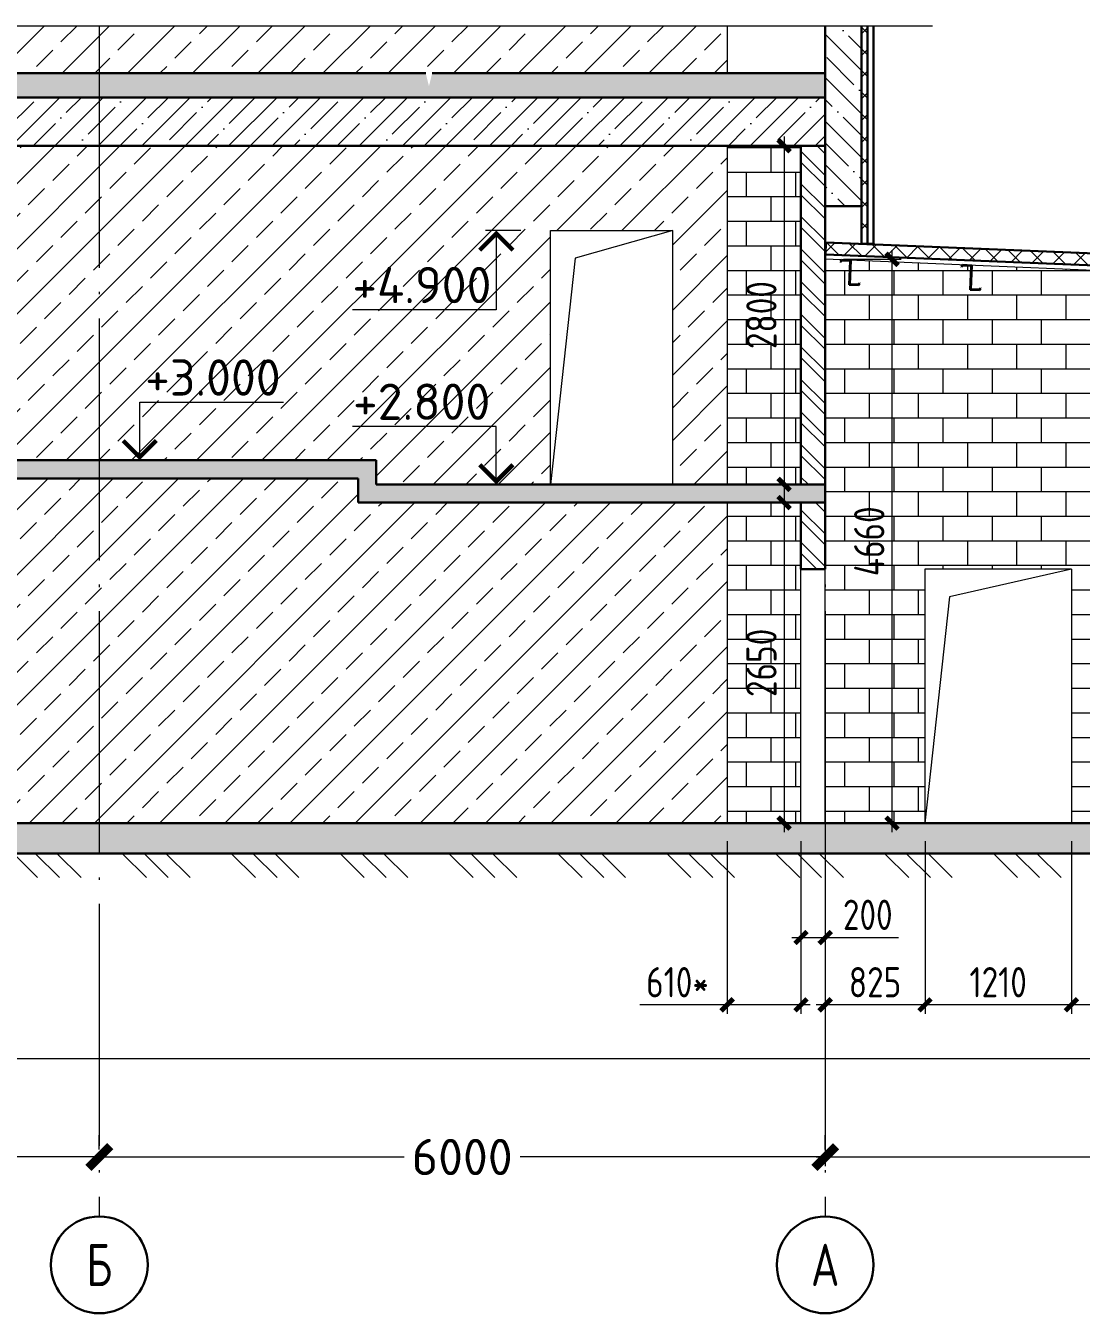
# Model space of a CAD drawing. Extents: x -965262 to 1142518, y -357520 to 71675.
# Drawn here: x 850583 to 859307, y -224278 to -213634 of the extents above; entities that cross this region are included whole.
import ezdxf

# ---------------------------------------------------------------- set-up
doc = ezdxf.new("R2010")
doc.units = 0
doc.header["$LTSCALE"] = 10
doc.linetypes.add('DOTE', pattern=[2.42, 2, -0.2, 0.02, -0.2])
doc.layers.get('0').update_dxf_attribs({"linetype": 'CONTINUOUS', "lineweight": 30})
doc.layers.get('Defpoints').update_dxf_attribs({"linetype": 'CONTINUOUS'})
doc.layers.add('DOTE', color=7, linetype='DOTE', lineweight=9)
doc.styles.add('GOST 2.304', font='isocpeur.ttf', dxfattribs={"width": 0.75, "height": 250})
doc.styles.get("Standard").update_dxf_attribs({"font": 'isocpeur.ttf', "height": 300})
doc.styles.add('ГОСТ 2м', font='isocpeur.ttf', dxfattribs={"width": 0.8, "height": 250})
doc.dimstyles.get("Standard").update_dxf_attribs({"dimscale": 100, "dimtxt": 300, "dimasz": 1.8, "dimexe": 1.8, "dimexo": 0.625, "dimgap": 0.9, "dimtad": 0, "dimdec": 0, "dimzin": 0, "dimdsep": 46, "dimtxsty": 'Standard', "dimblk": 'ARCHTICK', "dimcen": 0.9, "dimclrd": 256, "dimclre": 256, "dimclrt": 256, "dimadec": 0, "dimazin": 0, "dimtfac": 1, "dimtdec": 0, "dimtofl": 0, "dimtmove": 0, "dimatfit": 3, "dimfxl": 1, "dimtolj": 1, "dimtzin": 0, "dimlwd": 15, "dimlwe": 15, "dimarcsym": 0})
doc.dimstyles.new('ГОСТ 2м', dxfattribs={"dimtxt": 250, "dimasz": 100, "dimexe": 75, "dimexo": 150, "dimgap": 62.5, "dimtad": 1, "dimdec": 0, "dimtxsty": 'ГОСТ 2м', "dimblk": 'ARCHTICK', "dimcen": 150, "dimdle": 75, "dimclrd": 256, "dimclre": 256, "dimclrt": 256, "dimadec": 0, "dimazin": 0, "dimtfac": 1, "dimtdec": 0, "dimtmove": 0, "dimatfit": 3, "dimldrblk": 'OBLIQUE', "dimfxl": 1, "dimlwd": 15, "dimlwe": 15, "dimarcsym": 0})
pattern_1 = [(45, (2170431.93, -215109.35), (-179.605122, 179.605122), []), (45, (2170611.53, -215109.35), (-179.605122, 179.605122), [317.5, -63.5, 0, -63.5])]

# ---------------------------------------------------------------- blocks, each defined once
blk = doc.blocks.new('_ArchTick')
at = {"color": 0, "linetype": 'ByBlock', "lineweight": 0, "const_width": 0.4}
blk.add_lwpolyline([(-0.5, -0.5), (0.5, 0.5)], dxfattribs=at)
blk = doc.blocks.new('*D793')
at = {"lineweight": 15, "transparency": 16777216}
for p, q in [((851191, -222924), (851191, -222806)), ((857191, -222924), (857191, -222806)), ((851191, -222986), (853711, -222986)), ((857191, -222986), (854671, -222986))]:
    blk.add_line(p, q, dxfattribs=at)
at = {"layer": 'Defpoints', "color": 0, "lineweight": 15, "transparency": 16777216}
for p in [(851191, -222986), (851191, -222986), (857191, -222986)]:
    blk.add_point(p, dxfattribs=at)
at = {"lineweight": 15, "transparency": 16777216, "xscale": 180, "yscale": 180, "zscale": 180, "rotation": 180}
blk.add_blockref('_ArchTick', (851191, -222986), dxfattribs=at)
at = {"lineweight": 15, "transparency": 16777216, "xscale": 180, "yscale": 180, "zscale": 180}
blk.add_blockref('_ArchTick', (857191, -222986), dxfattribs=at)
at = {"lineweight": 15, "transparency": 16777216, "insert": (854191, -222986), "char_height": 300, "attachment_point": 5}
blk.add_mtext('\\A1;6000', dxfattribs=at)
blk = doc.blocks.new('*D794')
at = {"lineweight": 15, "transparency": 16777216}
for p, q in [((845191, -222924), (845191, -222806)), ((851191, -222924), (851191, -222806)), ((845191, -222986), (847711, -222986)), ((851191, -222986), (848671, -222986))]:
    blk.add_line(p, q, dxfattribs=at)
at = {"layer": 'Defpoints', "color": 0, "lineweight": 15, "transparency": 16777216}
for p in [(845191, -222986), (845191, -222986), (851191, -222986, 1451)]:
    blk.add_point(p, dxfattribs=at)
at = {"lineweight": 15, "transparency": 16777216, "xscale": 180, "yscale": 180, "zscale": 180, "rotation": 180}
blk.add_blockref('_ArchTick', (845191, -222986), dxfattribs=at)
at = {"lineweight": 15, "transparency": 16777216, "xscale": 180, "yscale": 180, "zscale": 180}
blk.add_blockref('_ArchTick', (851191, -222986), dxfattribs=at)
at = {"lineweight": 15, "transparency": 16777216, "insert": (848191, -222986), "char_height": 300, "attachment_point": 5}
blk.add_mtext('\\A1;6000', dxfattribs=at)
blk = doc.blocks.new('*D772')
at = {"lineweight": 15, "transparency": 16777216}
for p, q in [((859226, -220376), (859226, -221803)), ((864916, -220376), (864916, -221803)), ((864991, -221728), (859151, -221728))]:
    blk.add_line(p, q, dxfattribs=at)
at = {"layer": 'Defpoints', "color": 0, "lineweight": 15, "transparency": 16777216}
for p in [(859226, -220226, 3834), (864916, -220226, 3834), (859226, -221728)]:
    blk.add_point(p, dxfattribs=at)
at = {"lineweight": 15, "transparency": 16777216, "xscale": 100, "yscale": 100, "zscale": 100, "rotation": 180}
blk.add_blockref('_ArchTick', (859226, -221728), dxfattribs=at)
at = {"lineweight": 15, "transparency": 16777216, "xscale": 100, "yscale": 100, "zscale": 100}
blk.add_blockref('_ArchTick', (864916, -221728), dxfattribs=at)
at = {"lineweight": 15, "transparency": 16777216, "insert": (862071, -221541), "char_height": 250, "attachment_point": 5, "style": 'ГОСТ 2м'}
blk.add_mtext('5690', dxfattribs=at)
blk = doc.blocks.new('_Oblique')
at = {"color": 0, "linetype": 'ByBlock', "lineweight": -2}
blk.add_line((-0.5, -0.5), (0.5, 0.5), dxfattribs=at)
blk = doc.blocks.new('*D797')
at = {"lineweight": 15, "transparency": 16777216}
for p, q in [((858016, -220376), (858016, -221803)), ((859226, -220376), (859226, -221803)), ((859301, -221728), (857941, -221728))]:
    blk.add_line(p, q, dxfattribs=at)
at = {"layer": 'Defpoints', "color": 0, "lineweight": 15, "transparency": 16777216}
for p in [(858016, -220226, 3834), (859226, -220226, 3834), (858016, -221728)]:
    blk.add_point(p, dxfattribs=at)
at = {"lineweight": 15, "transparency": 16777216, "xscale": 100, "yscale": 100, "zscale": 100, "rotation": 180}
blk.add_blockref('_ArchTick', (858016, -221728), dxfattribs=at)
at = {"lineweight": 15, "transparency": 16777216, "xscale": 100, "yscale": 100, "zscale": 100}
blk.add_blockref('_ArchTick', (859226, -221728), dxfattribs=at)
at = {"lineweight": 15, "transparency": 16777216, "insert": (858621, -221541), "char_height": 250, "attachment_point": 5, "style": 'ГОСТ 2м'}
blk.add_mtext('1210', dxfattribs=at)
blk = doc.blocks.new('*D798')
at = {"lineweight": 15, "transparency": 16777216}
for p, q in [((857191, -220376), (857191, -221803)), ((858016, -220376), (858016, -221803)), ((858091, -221728), (857116, -221728))]:
    blk.add_line(p, q, dxfattribs=at)
at = {"layer": 'Defpoints', "color": 0, "lineweight": 15, "transparency": 16777216}
for p in [(857191, -220226, 3834), (858016, -220226, 3834), (857191, -221728)]:
    blk.add_point(p, dxfattribs=at)
at = {"lineweight": 15, "transparency": 16777216, "xscale": 100, "yscale": 100, "zscale": 100, "rotation": 180}
blk.add_blockref('_ArchTick', (857191, -221728), dxfattribs=at)
at = {"lineweight": 15, "transparency": 16777216, "xscale": 100, "yscale": 100, "zscale": 100}
blk.add_blockref('_ArchTick', (858016, -221728), dxfattribs=at)
at = {"lineweight": 15, "transparency": 16777216, "insert": (857603, -221541), "char_height": 250, "attachment_point": 5, "style": 'ГОСТ 2м'}
blk.add_mtext('825', dxfattribs=at)
blk = doc.blocks.new('*D773')
at = {"lineweight": 15, "transparency": 16777216}
for p, q in [((856381, -220376), (856381, -221803)), ((856991, -220376), (856991, -221803)), ((856381, -221728), (855658, -221728)), ((857066, -221728), (856381, -221728))]:
    blk.add_line(p, q, dxfattribs=at)
at = {"layer": 'Defpoints', "color": 0, "lineweight": 15, "transparency": 16777216}
for p in [(856381, -220226, 3689), (856991, -220226, 3834), (856381, -221728)]:
    blk.add_point(p, dxfattribs=at)
at = {"lineweight": 15, "transparency": 16777216, "xscale": 100, "yscale": 100, "zscale": 100, "rotation": 180}
blk.add_blockref('_ArchTick', (856381, -221728), dxfattribs=at)
at = {"lineweight": 15, "transparency": 16777216, "xscale": 100, "yscale": 100, "zscale": 100}
blk.add_blockref('_ArchTick', (856991, -221728), dxfattribs=at)
at = {"lineweight": 15, "transparency": 16777216, "insert": (855970, -221541), "char_height": 250, "attachment_point": 5, "style": 'ГОСТ 2м'}
blk.add_mtext('{\\C5;610*}', dxfattribs=at)
blk = doc.blocks.new('*D805')
at = {"lineweight": 15, "transparency": 16777216}
for p, q in [((857191, -220376), (857191, -223061)), ((864916, -220376), (864916, -223061)), ((857116, -222986), (864991, -222986))]:
    blk.add_line(p, q, dxfattribs=at)
at = {"layer": 'Defpoints', "color": 0, "lineweight": 15, "transparency": 16777216}
for p in [(857191, -220226, 3834), (864916, -220226, 3834), (864916, -222986)]:
    blk.add_point(p, dxfattribs=at)
at = {"lineweight": 15, "transparency": 16777216, "xscale": 100, "yscale": 100, "zscale": 100, "rotation": 180}
blk.add_blockref('_ArchTick', (857191, -222986), dxfattribs=at)
at = {"lineweight": 15, "transparency": 16777216, "xscale": 100, "yscale": 100, "zscale": 100}
blk.add_blockref('_ArchTick', (864916, -222986), dxfattribs=at)
at = {"lineweight": 15, "transparency": 16777216, "insert": (861053, -222799), "char_height": 250, "attachment_point": 5, "style": 'ГОСТ 2м'}
blk.add_mtext('7725', dxfattribs=at)
blk = doc.blocks.new('*D782')
at = {"lineweight": 15, "transparency": 16777216}
for p, q in [((856851, -217501), (856851, -220301)), ((856701, -217576), (856776, -217576)), ((856701, -220226), (856776, -220226))]:
    blk.add_line(p, q, dxfattribs=at)
at = {"layer": 'Defpoints', "color": 0, "lineweight": 15, "transparency": 16777216}
for p in [(856851, -217576), (856851, -220226), (856851, -220226)]:
    blk.add_point(p, dxfattribs=at)
at = {"lineweight": 15, "transparency": 16777216, "xscale": 100, "yscale": 100, "zscale": 100}
for p, rotation in [((856851, -217576), 90), ((856851, -220226), 270)]:
    blk.add_blockref('_ArchTick', p, dxfattribs=dict(at, rotation=rotation))
at = {"lineweight": 15, "transparency": 16777216, "insert": (856664, -218901), "char_height": 250, "attachment_point": 5, "rotation": 90, "style": 'ГОСТ 2м'}
blk.add_mtext('2650', dxfattribs=at)
blk = doc.blocks.new('*D783')
at = {"lineweight": 15, "transparency": 16777216}
for p, q in [((856851, -214551), (856851, -217501)), ((856701, -214626), (856776, -214626)), ((856701, -217426), (856776, -217426))]:
    blk.add_line(p, q, dxfattribs=at)
at = {"layer": 'Defpoints', "color": 0, "lineweight": 15, "transparency": 16777216}
for p in [(856851, -214626), (856851, -217426), (856851, -217426)]:
    blk.add_point(p, dxfattribs=at)
at = {"lineweight": 15, "transparency": 16777216, "xscale": 100, "yscale": 100, "zscale": 100}
for p, rotation in [((856851, -214626), 90), ((856851, -217426), 270)]:
    blk.add_blockref('_ArchTick', p, dxfattribs=dict(at, rotation=rotation))
at = {"lineweight": 15, "transparency": 16777216, "insert": (856664, -216026), "char_height": 250, "attachment_point": 5, "rotation": 90, "style": 'ГОСТ 2м'}
blk.add_mtext('2800', dxfattribs=at)
blk = doc.blocks.new('*D806')
at = {"lineweight": 15, "transparency": 16777216}
for p, q in [((857743, -215490), (857743, -220301)), ((857341, -215565), (857818, -215565)), ((857341, -220226), (857818, -220226))]:
    blk.add_line(p, q, dxfattribs=at)
at = {"layer": 'Defpoints', "color": 0, "lineweight": 15, "transparency": 16777216}
for p in [(857191, -215565, 3689), (857191, -220226, 3834), (857743, -220226)]:
    blk.add_point(p, dxfattribs=at)
at = {"lineweight": 15, "transparency": 16777216, "xscale": 100, "yscale": 100, "zscale": 100}
for p, rotation in [((857743, -215565), 90), ((857743, -220226), 270)]:
    blk.add_blockref('_ArchTick', p, dxfattribs=dict(at, rotation=rotation))
at = {"lineweight": 15, "transparency": 16777216, "insert": (857555, -217896), "char_height": 250, "attachment_point": 5, "rotation": 90, "style": 'ГОСТ 2м'}
blk.add_mtext('4660', dxfattribs=at)
blk = doc.blocks.new('*D808')
at = {"lineweight": 15, "transparency": 16777216}
for p, q in [((856991, -220376), (856991, -221247)), ((857191, -220376), (857191, -221247)), ((856916, -221172), (857191, -221172)), ((857191, -221172), (857796, -221172))]:
    blk.add_line(p, q, dxfattribs=at)
at = {"layer": 'Defpoints', "color": 0, "lineweight": 15, "transparency": 16777216}
for p in [(856991, -220226, 3834), (857191, -220226, 3834), (857191, -221172)]:
    blk.add_point(p, dxfattribs=at)
at = {"lineweight": 15, "transparency": 16777216, "xscale": 100, "yscale": 100, "zscale": 100, "rotation": 180}
blk.add_blockref('_ArchTick', (856991, -221172), dxfattribs=at)
at = {"lineweight": 15, "transparency": 16777216, "xscale": 100, "yscale": 100, "zscale": 100}
blk.add_blockref('_ArchTick', (857191, -221172), dxfattribs=at)
at = {"lineweight": 15, "transparency": 16777216, "insert": (857543, -220984), "char_height": 250, "attachment_point": 5, "style": 'ГОСТ 2м'}
blk.add_mtext('200', dxfattribs=at)

msp = doc.modelspace()

# ---------------------------------------------------------------- hatches: boundary and pattern name
at = {"lineweight": 15}
h = msp.add_hatch(dxfattribs=at)
h.set_pattern_fill('ANSI33', color=256, scale=60)
h.set_pattern_definition([(45, (2170431.93, -203261.3), (-269.40768, 269.40768), []), (45, (2170701.33, -203261.3), (-269.40768, 269.40768), [190.5, -95.25])])
h.paths.add_polyline_path([(856380.9, -214026.2), (850330.9, -214026.2), (850330.9, -213634.1), (856380.9, -213634.1)])
h.paths.add_polyline_path([(850330.9, -217226.2), (850330.9, -214626.2), (856380.9, -214626.2), (856380.9, -217426.2), (855930.9, -217426.2), (855930.9, -215326.2), (854920.9, -215326.2), (854920.9, -217426.2), (853480.9, -217426.2), (853480.9, -217226.2)])
h.paths.add_polyline_path([(850330.9, -220226.2), (850330.9, -217376.2), (853330.9, -217376.2), (853330.9, -217576.2), (856380.9, -217576.2), (856380.9, -220226.2)])
h.paths.add_polyline_path([(853207, -216002.6), (854527, -216002.6), (854527, -215552.6), (853207, -215552.6)], flags=24)
h.paths.add_polyline_path([(853212.8, -216967.2), (854502.8, -216967.2), (854502.8, -216517.2), (853212.8, -216517.2)], flags=24)
h.paths.add_polyline_path([(851495, -216767.2), (852785, -216767.2), (852785, -216317.2), (851495, -216317.2)], flags=24)
h = msp.add_hatch(dxfattribs=at)
h.set_pattern_fill('ANSI35', color=256, scale=40, angle=90)
h.set_pattern_definition([(135, (2170431.93, -215109.35), (-179.60512, -179.60512), []), (135, (2170431.93, -214929.75), (-179.60512, -179.60512), [317.5, -63.5, 0, -63.5])])
h.paths.add_polyline_path([(857190.9, -215126.2), (857490.9, -215126.2), (857490.9, -213634.1), (857190.9, -213634.1)])
h = msp.add_hatch(dxfattribs=at)
h.set_pattern_fill('ANSI37', color=256, scale=40, angle=90)
h.set_pattern_definition([(135, (2170431.93, -215109.35), (-89.802561, -89.802561), []), (225, (2170431.93, -215109.35), (89.802561, -89.802561), [])])
h.paths.add_polyline_path([(857490.9, -215437.1), (857540.9, -215437.1), (857540.9, -213634.1), (857490.9, -213634.1)])
h = msp.add_hatch(dxfattribs=at)
h.set_pattern_fill('ANSI35', color=256, scale=40, angle=90)
h.set_pattern_definition([(135, (2170431.93, -203261.3), (-179.605122, -179.605122), []), (135, (2170431.93, -203081.68), (-179.605122, -179.605122), [317.5, -63.5, 0, -63.5])])
h.paths.add_polyline_path([(857190.9, -214226.2), (857190.9, -214026.2), (853942.9, -214026.2), (853915.9, -214134.1), (853888.9, -214026.2), (850302.4, -214026.2), (850302.4, -214226.2)])
h.paths.add_polyline_path([(850302.4, -214026.2), (845390.9, -214026.2), (845390.9, -214226.2), (850302.4, -214226.2)])
h.paths.add_polyline_path([(833190.9, -214226.2), (833190.9, -214026.2), (845082.9, -214026.2), (845109.9, -214134.1), (845136.9, -214026.2), (845390.9, -214026.2), (845390.9, -214226.2)])
h = msp.add_hatch(dxfattribs=at)
h.set_pattern_fill('ANSI35', color=256, scale=40)
h.set_pattern_definition([(45, (2170431.93, -203261.3), (-179.60512, 179.60512), []), (45, (2170611.53, -203261.3), (-179.60512, 179.60512), [317.5, -63.5, 0, -63.5])])
h.paths.add_polyline_path([(857190.9, -214626.2), (850302.4, -214626.2), (850302.4, -214226.2), (857190.9, -214226.2)])
h.paths.add_polyline_path([(850302.4, -214226.2), (845390.9, -214226.2), (845390.9, -214626.2), (850302.4, -214626.2)])
h.paths.add_polyline_path([(845390.9, -214626.2), (845340.9, -214226.2), (845390.9, -214226.2)])
h.paths.add_polyline_path([(844990.9, -214626.2), (839390.9, -214626.2), (839340.9, -214226.2), (845040.9, -214226.2)])
h = msp.add_hatch(dxfattribs=at)
h.set_pattern_fill('AR-B816', color=4)
h.set_pattern_definition([(0, (2170431.93, -203261.29), (0, 203.2), []), (90, (2170431.93, -203261.29), (-203.2, 203.2), [203.2, -203.2])])
h.paths.add_polyline_path([(864915.9, -220226.2), (864915.9, -215884.4), (857190.9, -215564.8), (857190.9, -220226.2), (858015.9, -220226.2), (858015.9, -218126.2), (859225.9, -218130.4), (859225.9, -220226.2)])
h.paths.add_polyline_path([(856990.9, -220226.2), (856380.9, -220226.2), (856380.9, -217576.2), (856990.9, -217576.2)])
h.paths.add_polyline_path([(856990.9, -217426.2), (856380.9, -217426.2), (856380.9, -214626.2), (856990.9, -214626.2)])
h.paths.add_polyline_path([(856951, -216368.7), (856951, -215683.7), (856351, -215683.7), (856351, -216368.7)], flags=9)
h.paths.add_polyline_path([(856951, -219243.7), (856951, -218558.7), (856351, -218558.7), (856351, -219243.7)], flags=9)
h.paths.add_polyline_path([(857842.9, -218248), (857842.9, -217543), (857242.9, -217543), (857242.9, -218248)], flags=24)
h.paths.add_polyline_path([(864298, -218417.8), (864298, -217692.8), (863698, -217692.8), (863698, -218417.8)], flags=24)
h.paths.add_polyline_path([(864298, -218417.8), (864298, -217692.8), (863698, -217692.8), (863698, -218417.8)], flags=24)
h = msp.add_hatch(dxfattribs=at)
h.set_pattern_fill('ANSI32', color=4, scale=20, angle=90)
h.set_pattern_definition([(135, (2170431.93, -215109.35), (-134.703842, -134.703842), []), (135, (2170431.93, -215019.55), (-134.703842, -134.703842), [])])
h.paths.add_polyline_path([(856990.9, -217426.2), (857190.9, -217426.2), (857190.9, -214626.2), (856990.9, -214626.2)])
h.paths.add_polyline_path([(856990.9, -218126.2), (857190.9, -218126.2), (857190.9, -217576.2), (856990.9, -217576.2)])
h = msp.add_hatch(dxfattribs=at)
h.set_pattern_fill('ANSI37', color=30, scale=40, angle=90)
h.set_pattern_definition([(135, (2234359.77, -47440.79), (-89.802561, -89.802561), []), (225, (2234359.77, -47440.79), (89.802561, -89.802561), [])])
h.paths.add_polyline_path([(866090.9, -215893), (866090.9, -215792.9), (857196.7, -215424.9), (857192.5, -215524.8)])
h.paths.add_polyline_path([(867090.9, -215934.3), (866090.9, -215893), (866090.9, -215792.9), (867090.9, -215834.3)])
h = msp.add_hatch(dxfattribs=at)
h.set_pattern_fill('ANSI35', color=256, scale=40)
h.set_pattern_definition(pattern_1)
h.paths.add_polyline_path([(857190.9, -217576.2), (857190.9, -217426.2), (853480.9, -217426.2), (853480.9, -217226.2), (833340.9, -217226.2), (833340.9, -216926.2), (832690.9, -216926.2), (832690.9, -217076.2), (833190.9, -217076.2), (833190.9, -217376.2), (853330.9, -217376.2), (853330.9, -217576.2)])
h = msp.add_hatch(dxfattribs=at)
h.set_pattern_fill('ANSI35', color=256, scale=40)
h.set_pattern_definition(pattern_1)
h.paths.add_polyline_path([(832690.9, -220476.2), (867090.9, -220476.2), (867090.9, -220226.2), (832690.9, -220226.2)])
h = msp.add_hatch(dxfattribs=at)
h.set_pattern_fill('MCSHATCHBG', color=256, scale=40, angle=90, style=0, pattern_type=2)
h.set_pattern_definition([(135, (945906.3, -175502.1), (-450, -450), []), (135, (945906.3, -175322.1), (-450, -450), []), (135, (945906.3, -176042.1), (-450, -450), [])])
h.paths.add_polyline_path([(865590.9, -220476.2), (867090.9, -220476.2), (867090.9, -220676.2), (865590.9, -220676.2)])
h.paths.add_polyline_path([(841855.9, -220476.2), (865590.9, -220476.2), (865590.9, -220676.2), (842055.9, -220676.2), (841355.9, -220676.2), (832690.9, -220676.2), (832690.9, -220476.2), (841555.9, -220476.2), (841719.9, -220476.2), (842018.3, -220476.2)])

# ---------------------------------------------------------------- linework, layer by layer
at = {"color": 5, "lineweight": 15, "ltscale": 10, "extrusion": (0, 1, 0)}
msp.add_line((845484.9, -213634.1, 6501.9), (858078.4, -213634.1, 6501.9), dxfattribs=at)
at = {"lineweight": 15}
for p, q in [((856380.9, -213634.1, 6497.9), (856380.9, -214026.2, 6497.9)), ((856380.9, -214626.2, 6497.9), (856380.9, -217426.2, 6497.9)), ((857190.9, -214626.2, 6497.9), (857190.9, -215126.2, 6497.9)), ((854920.9, -217426.2, 6570.4), (854920.9, -215326.2, 6516)), ((854920.9, -215326.2, 6570.4), (855930.9, -215326.2, 6570.4)), ((855930.9, -215326.2, 6570.4), (855123.9, -215554.4, 9767.2)), ((855930.9, -217426.2, 6570.4), (855930.9, -215326.2, 6516)), ((855123.9, -215554.4, 9767.2), (854920.9, -217426.2, 11218.5)), ((856380.9, -217576.2, 6497.9), (856380.9, -220226.2, 6497.9))]:
    msp.add_line(p, q, dxfattribs=at)
for p, q in [((857190.9, -215126.2, 6497.9), (857190.9, -213634.1, 6501.9)), ((857490.9, -215126.2, 6497.9), (857490.9, -213634.1, 6501.9)), ((857490.9, -213634.1, 6501.9), (857490.9, -215437.1, 6501.9)), ((857540.9, -213634.1, 6501.9), (857540.9, -215437.1, 6501.9)), ((857590.9, -213634.1, 6501.9), (857590.9, -215437.1, 6501.9)), ((853888.9, -214026.2, 6497.9), (845136.9, -214026.2, 6497.9)), ((857190.9, -214026.2, 6497.9), (853942.9, -214026.2, 6497.9)), ((857190.9, -214226.2, 6497.9), (833190.9, -214226.2, 6497.9)), ((857190.9, -214626.2, 6497.9), (845390.9, -214626.2, 6497.9)), ((857190.9, -215126.2, 6497.9), (857490.9, -215126.2, 6497.9)), ((857490.9, -215437.1, 6501.9), (857590.9, -215437.1, 6501.9)), ((857327.7, -215570.4, 6497.9), (857315.7, -215583.5, 6497.9)), ((857315.7, -215583.5, 6497.9), (857319.5, -215587, 6497.9)), ((857319.5, -215587, 6497.9), (857329.8, -215575.6, 6497.9)), ((857403.7, -215573.6, 6497.9), (857327.7, -215570.4, 6497.9)), ((857329.8, -215575.6, 6497.9), (857398.5, -215578.4, 6497.9)), ((857398.5, -215578.4, 6497.9), (857390.3, -215776.2, 6497.9)), ((857395.6, -215771.3, 6497.9), (857403.7, -215573.6, 6497.9)), ((858326.8, -215611.8, 6497.9), (858314.9, -215624.9, 6497.9)), ((858314.9, -215624.9, 6497.9), (858318.6, -215628.3, 6497.9)), ((858318.6, -215628.3, 6497.9), (858329, -215616.9, 6497.9)), ((858402.9, -215614.9, 6497.9), (858326.8, -215611.8, 6497.9)), ((858329, -215616.9, 6497.9), (858397.6, -215619.8, 6497.9)), ((858397.6, -215619.8, 6497.9), (858389.4, -215817.5, 6497.9)), ((858394.7, -215812.7, 6497.9), (858402.9, -215614.9, 6497.9)), ((857390.3, -215776.2, 6497.9), (857466.3, -215779.3, 6497.9)), ((857464.2, -215774.2, 6497.9), (857395.6, -215771.3, 6497.9)), ((857474.6, -215762.8, 6497.9), (857464.2, -215774.2, 6497.9)), ((857466.3, -215779.3, 6497.9), (857478.3, -215766.2, 6497.9)), ((857478.3, -215766.2, 6497.9), (857474.6, -215762.8, 6497.9)), ((858389.4, -215817.5, 6497.9), (858465.5, -215820.7, 6497.9)), ((858463.3, -215815.5, 6497.9), (858394.7, -215812.7, 6497.9)), ((858473.7, -215804.1, 6497.9), (858463.3, -215815.5, 6497.9)), ((858465.5, -215820.7, 6497.9), (858477.5, -215807.6, 6497.9)), ((858477.5, -215807.6, 6497.9), (858473.7, -215804.1, 6497.9)), ((853480.9, -217226.2, 1706.2), (833340.9, -217226.2, 6497.9)), ((853480.9, -217226.2, 1975.3), (853480.9, -217426.2, 1975.3)), ((853330.9, -217376.2, 1706.2), (833190.9, -217376.2, 235.1)), ((853330.9, -217576.2, 1706.2), (853330.9, -217376.2, 1706.2)), ((857190.9, -217426.2, 1975.3), (853480.9, -217426.2, 1706.2)), ((857190.9, -217576.2, 1975.3), (857190.9, -217426.2, 1975.3)), ((857190.9, -217576.2, 1975.3), (853330.9, -217576.2, 1706.2)), ((867090.9, -220226.2, 2693.2), (832690.9, -220226.2, 198.6)), ((867090.9, -220476.2, 2694.5), (832690.9, -220476.2, 159.2))]:
    msp.add_line(p, q)
at = {"color": 4}
for p, q in [((856990.9, -217426.2, 6570.4), (856990.9, -214626.2, 6497.9)), ((857190.9, -214626.2, 6497.9), (856990.9, -214626.2, 6497.9)), ((857190.9, -217426.2, 6570.4), (857190.9, -214626.2, 6497.9)), ((857190.9, -217426.2, 1975.3), (856990.9, -217426.2, 1975.3)), ((856990.9, -218126.2, 6588.5), (856990.9, -217576.2, 6574.2)), ((857190.9, -217576.2, 6574.2), (856990.9, -217576.2, 6574.2)), ((857190.9, -218126.2, 6588.5), (857190.9, -217576.2, 6574.2)), ((857190.9, -218126.2, 6642.8), (856990.9, -218126.2, 6642.8))]:
    msp.add_line(p, q, dxfattribs=at)
at = {"lineweight": 15, "ltscale": 100}
for p, q in [((854674, -215326.2, 6570.4), (854382.7, -215326.2, 6570.4)), ((854472.7, -215326.2, 6570.4), (854472.7, -215981.6, 6570.4)), ((854472.7, -215981.6, 6570.4), (853284.5, -215981.6, 6570.4)), ((851525.1, -216746.2, 6497.9), (852713.3, -216746.2, 6497.9)), ((851525.1, -217226.2, 6497.9), (851525.1, -216746.2, 6497.9)), ((854472.7, -216946.2, 6497.9), (853284.5, -216946.2, 6497.9)), ((854472.7, -217426.2, 6497.9), (854472.7, -216946.2, 6497.9))]:
    msp.add_line(p, q, dxfattribs=at)
at = {"color": 30}
for p, q in [((857192.5, -215524.8, 6497.9), (857196.7, -215424.9, 6497.9)), ((867090.9, -215834.3, 6497.9), (857196.7, -215424.9, 6497.9)), ((867090.9, -215934.3, 6497.9), (857192.5, -215524.8, 6497.9))]:
    msp.add_line(p, q, dxfattribs=at)
at = {"color": 30, "lineweight": 15}
for p in [(857192.5, -215524.8, 6497.9), (867090.9, -215974.4, 6497.9)]:
    msp.add_line(p, (857190.9, -215564.8, 6497.9), dxfattribs=at)
at = {"color": 1, "lineweight": 15}
msp.add_line((856590.9, -217426.2, 6497.9), (856590.9, -217426.2, 6497.9), dxfattribs=at)
at = {"color": 4, "lineweight": 15}
for p, q in [((856990.9, -220226.2, 6642.8), (856990.9, -218126.2, 6642.8)), ((857190.9, -220226.2, 6642.8), (857190.9, -218126.2, 6642.8)), ((859225.9, -218126.2, 2121.8), (858015.9, -218126.2, 2034)), ((859225.9, -218126.2, 6736.5), (858218.9, -218354.4, 5285.2)), ((858218.9, -218354.4, 5285.2), (858015.9, -220226.2, 6736.5)), ((857190.9, -220226.2, 6642.8), (856990.9, -220226.2, 6642.8))]:
    msp.add_line(p, q, dxfattribs=at)
at = {"color": 4, "lineweight": 15, "ltscale": 100}
for p, q in [((858015.9, -218126.2, 6736.5), (858015.9, -220226.2, 6642.8)), ((859225.9, -218126.2, 6736.5), (859225.9, -220226.2, 6642.8))]:
    msp.add_line(p, q, dxfattribs=at)
at = {"lineweight": 15, "ltscale": 100, "const_width": 36}
for points, elevation in [([(854335.5, -215489), (854472.7, -215351.7), (854610, -215489)], 7655.5), ([(851662.3, -217063.5), (851525.1, -217200.8), (851387.8, -217063.5)], 7583), ([(854335.5, -217263.5), (854472.7, -217400.8), (854610, -217263.5)], 7583)]:
    msp.add_lwpolyline(points, dxfattribs=dict(at, elevation=elevation))
at = {"color": 5, "lineweight": 15, "ltscale": 10, "extrusion": (0, 1, 0), "elevation": -222170.4}
msp.add_lwpolyline([(-849640.9, 6501.9), (-867090.9, 6501.9)], dxfattribs=at)
at = {"layer": 'DOTE', "ltscale": 100}
for p, q in [((851191, -213634.1, 6520), (851190.9, -223477.8, 6497.9)), ((857190.9, -213634.1, 6501.9), (857190.9, -223477.8, 6497.9))]:
    msp.add_line(p, q, dxfattribs=at)
at = {"layer": 'DOTE', "linetype": 'Continuous', "lineweight": 30}
for centre in [(851190.9, -223877.8, 6501.9), (857190.9, -223877.8, 6501.9)]:
    msp.add_circle(centre, 400, dxfattribs=at)

# ---------------------------------------------------------------- texts
at = {"lineweight": 15, "ltscale": 100, "style": 'GOST 2.304'}
for s, p in [('+4.900', (853282, -215927.6, 6570.4)), ('+3.000', (851570, -216692.2, 6497.9)), ('+2.800', (853287.8, -216892.2, 6497.9))]:
    msp.add_text(s, height=300, dxfattribs=at).set_placement(p)
at = {"layer": 'DOTE', "linetype": 'Continuous', "lineweight": 30, "ltscale": 100, "char_height": 350, "width": 800, "attachment_point": 5, "style": 'GOST 2.304'}
for s, insert in [('Б', (851190.9, -223877.8, 6501.9)), ('А', (857190.9, -223877.8, 6501.9))]:
    msp.add_mtext(s, dxfattribs=dict(at, insert=insert))

# ---------------------------------------------------------------- dimensions: what is measured, and where the dimension line sits
at = {"lineweight": 15}
for base, p1, p2, angle, dimstyle, picture, middle in [((856851, -217426.2, 2809.2), (856851, -214626.2, 2809.2), (856851, -217426.2, 2809.2), 90, 'ГОСТ 2м', '*D783', (856663.5, -216026.2, 2809.2)), ((856851, -220226.2, 2809.2), (856851, -217576.2, 2809.2), (856851, -220226.2, 2809.2), 90, 'ГОСТ 2м', '*D782', (856663.5, -218901.2, 2809.2)), ((857190.9, -221728.1, 2809.2), (858015.9, -220226.2, 6642.8), (857190.9, -220226.2, 6642.8), 180, 'ГОСТ 2м', '*D798', (857603.4, -221540.6, 2809.2)), ((864915.9, -222986.3, 2809.2), (857190.9, -220226.2, 6642.8), (864915.9, -220226.2, 6642.8), 180, 'ГОСТ 2м', '*D805', (861053.4, -222798.8, 2809.2)), ((858015.9, -221728.1, 2809.2), (859225.9, -220226.2, 6642.8), (858015.9, -220226.2, 6642.8), 180, 'ГОСТ 2м', '*D797', (858620.9, -221540.6, 2809.2)), ((859225.9, -221728.1, 2809.2), (864915.9, -220226.2, 6642.8), (859225.9, -220226.2, 6642.8), 180, 'ГОСТ 2м', '*D772', (862070.9, -221540.6, 2809.2)), ((845190.9, -222986.3, 7953.2), (851190.9, -222986.3, 9404.5), (845190.9, -222986.3, 7953.2), 180, 'Standard', '*D794', (848190.9, -222986.3, 7953.2)), ((851190.9, -222986.3, 7953.2), (857190.9, -222986.3, 7953.2), (851190.9, -222986.3, 7953.2), 180, 'Standard', '*D793', (854190.9, -222986.3, 7953.2))]:
    dim = msp.add_linear_dim(base=base, p1=p1, p2=p2, angle=angle, dimstyle=dimstyle, dxfattribs=at)
    dim.commit()
    dim.dimension.update_dxf_attribs({"geometry": picture, "text_midpoint": middle})
for base, p1, p2, angle, text, picture, middle in [((857742.9, -220226.2, 2809.2), (857190.9, -215564.8, 6497.9), (857190.9, -220226.2, 6642.8), 90, '4660', '*D806', (857555.4, -217895.5, 2809.2)), ((856380.9, -221728.1, 2809.2), (856990.9, -220226.2, 6642.8), (856380.9, -220226.2, 6497.9), 180, '{\\C5;610*}', '*D773', (855969.6, -221540.6, 2809.2))]:
    dim = msp.add_linear_dim(base=base, p1=p1, p2=p2, angle=angle, text=text, dimstyle='ГОСТ 2м', dxfattribs=at)
    dim.commit()
    dim.dimension.update_dxf_attribs({"geometry": picture, "text_midpoint": middle})
dim = msp.add_linear_dim(base=(857190.9, -221171.7, 2809.2), p1=(856990.9, -220226.2, 6642.8), p2=(857190.9, -220226.2, 6642.8), dimstyle='ГОСТ 2м', dxfattribs=at)
dim.commit()
dim.dimension.update_dxf_attribs({"geometry": '*D808', "text_midpoint": (857543.4, -220984.2, 2809.2)})

doc.saveas('drawing.dxf')
